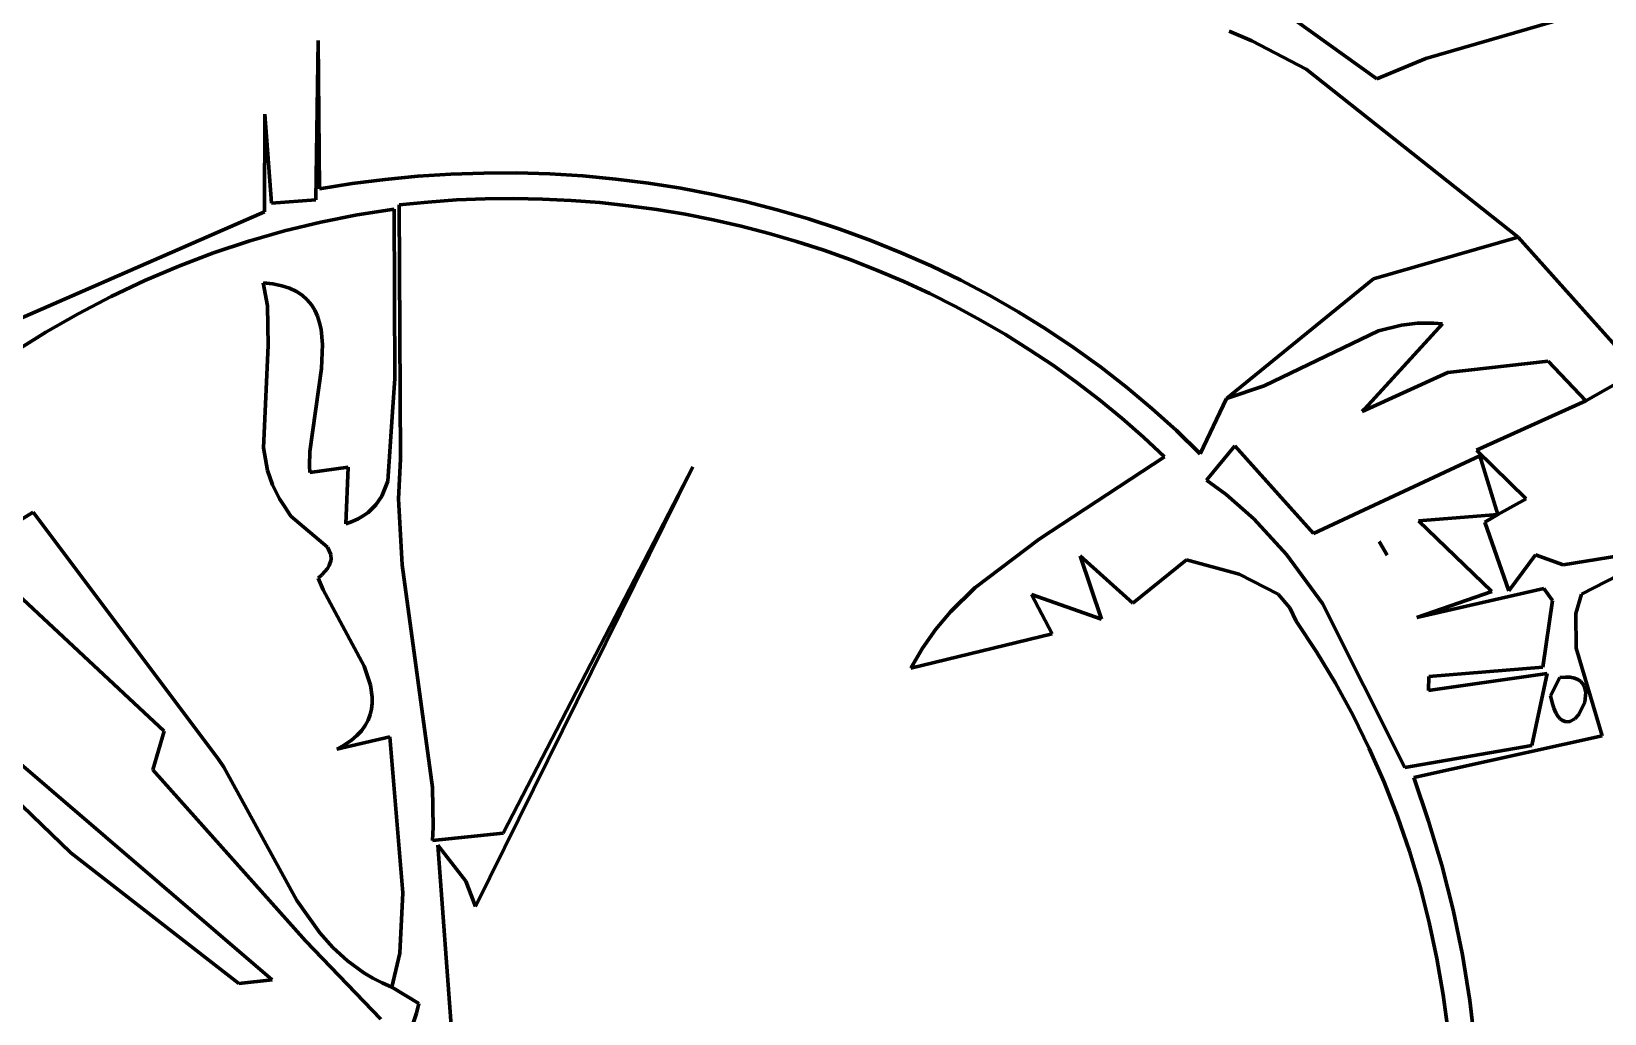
# Model space of a CAD drawing. Header units: millimetres. Extents: x 0 to 10.4, y 0 to 8.2.
# Drawn here: x 6.538 to 7.358, y 1.252 to 1.764 of the extents above; entities that cross this region are included whole.
import ezdxf

# ---------------------------------------------------------------- set-up
doc = ezdxf.new("R2010")
doc.units = ezdxf.units.MM
for name, color, linetype, lineweight in [('color#000000ff', 7, 'CONTINUOUS', 100), ('color#929292ff', 7, 'CONTINUOUS', 100), ('color#ffffffff', 7, 'CONTINUOUS', 100)]:
    doc.layers.add(name, color=color, linetype=linetype, lineweight=lineweight)

msp = doc.modelspace()

# ---------------------------------------------------------------- linework, layer by layer
at = {"layer": 'color#000000ff'}
for p, q in [((7.26494, 1.75004), (7.37067, 1.78073)), ((7.17422, 1.75929), (7.16234, 1.76435)), ((7.19699, 1.76983), (7.2395, 1.73945)), ((6.68616, 1.6764), (6.68735, 1.75944)), ((6.68735, 1.75944), (6.68805, 1.68208)), ((7.20259, 1.74439), (7.17422, 1.75929)), ((7.2395, 1.73945), (7.26494, 1.75004)), ((7.31322, 1.65697), (7.20259, 1.74439)), ((6.65938, 1.67013), (6.6594, 1.72103)), ((6.6594, 1.72103), (6.66297, 1.67465)), ((6.75655, 1.68977), (6.77376, 1.69033)), ((6.77376, 1.69033), (6.79097, 1.69035)), ((6.79097, 1.69035), (6.80817, 1.68984)), ((6.68805, 1.68208), (6.70509, 1.68482)), ((6.70509, 1.68482), (6.72219, 1.68702)), ((6.72219, 1.68702), (6.73935, 1.68867)), ((6.73935, 1.68867), (6.75655, 1.68977)), ((6.80817, 1.68984), (6.82534, 1.68878)), ((6.82534, 1.68878), (6.84246, 1.68718)), ((6.84246, 1.68718), (6.8595, 1.68505)), ((6.8595, 1.68505), (6.87647, 1.68238)), ((6.87647, 1.68238), (6.89333, 1.67918)), ((6.66297, 1.67465), (6.68616, 1.6764)), ((6.74448, 1.67521), (6.72957, 1.6737)), ((6.72957, 1.6737), (6.73018, 1.54124)), ((6.75942, 1.67627), (6.74448, 1.67521)), ((6.77439, 1.67688), (6.75942, 1.67627)), ((6.78937, 1.67705), (6.77439, 1.67688)), ((6.80434, 1.67677), (6.78937, 1.67705)), ((6.8193, 1.67605), (6.80434, 1.67677)), ((6.83423, 1.67489), (6.8193, 1.67605)), ((6.84911, 1.6733), (6.83423, 1.67489)), ((6.89333, 1.67918), (6.91007, 1.67544)), ((6.91007, 1.67544), (6.92667, 1.67117)), ((6.52191, 1.61013), (6.65938, 1.67013)), ((6.70771, 1.66855), (6.68865, 1.66475)), ((6.72695, 1.67154), (6.70771, 1.66855)), ((6.72724, 1.58316), (6.72695, 1.67154)), ((6.86394, 1.67126), (6.84911, 1.6733)), ((6.8787, 1.6688), (6.86394, 1.67126)), ((6.89337, 1.6659), (6.8787, 1.6688)), ((6.90796, 1.66257), (6.89337, 1.6659)), ((6.92667, 1.67117), (6.94311, 1.66637)), ((6.94311, 1.66637), (6.95939, 1.66103)), ((6.66979, 1.66016), (6.65115, 1.65479)), ((6.68865, 1.66475), (6.66979, 1.66016)), ((6.92243, 1.65882), (6.90796, 1.66257)), ((6.93678, 1.65464), (6.92243, 1.65882)), ((6.95939, 1.66103), (6.97547, 1.65517)), ((6.65115, 1.65479), (6.63276, 1.64866)), ((6.951, 1.65004), (6.93678, 1.65464)), ((6.96507, 1.64502), (6.951, 1.65004)), ((6.97547, 1.65517), (6.99135, 1.64878)), ((7.37581, 1.5871), (7.31322, 1.65697)), ((6.61464, 1.6418), (6.59682, 1.63422)), ((6.63276, 1.64866), (6.61464, 1.6418)), ((6.97899, 1.63957), (6.96507, 1.64502)), ((6.99135, 1.64878), (7.007, 1.64186)), ((7.007, 1.64186), (7.02241, 1.63441)), ((6.59682, 1.63422), (6.57931, 1.62594)), ((6.66082, 1.62102), (6.65856, 1.63301)), ((6.65856, 1.63301), (6.66374, 1.6325)), ((6.99272, 1.63372), (6.97899, 1.63957)), ((7.00628, 1.62744), (6.99272, 1.63372)), ((7.02241, 1.63441), (7.03757, 1.62644)), ((6.57931, 1.62594), (6.56215, 1.61698)), ((6.66374, 1.6325), (6.66835, 1.63158)), ((6.66835, 1.63158), (6.67242, 1.63028)), ((6.67242, 1.63028), (6.67596, 1.62861)), ((6.67596, 1.62861), (6.67902, 1.62661)), ((6.67902, 1.62661), (6.68163, 1.62429)), ((7.01963, 1.62076), (7.00628, 1.62744)), ((7.03757, 1.62644), (7.05244, 1.61795)), ((6.56215, 1.61698), (6.54535, 1.60736)), ((6.66118, 1.60048), (6.66082, 1.62102)), ((6.68163, 1.62429), (6.6838, 1.62167)), ((6.6838, 1.62167), (6.68558, 1.61878)), ((6.68558, 1.61878), (6.68698, 1.61564)), ((7.03277, 1.61366), (7.01963, 1.62076)), ((7.05244, 1.61795), (7.06702, 1.60893)), ((6.68698, 1.61564), (6.68805, 1.61226)), ((6.68805, 1.61226), (6.68881, 1.60868)), ((6.68881, 1.60868), (6.68951, 1.60099)), ((7.04569, 1.60616), (7.03277, 1.61366)), ((7.06702, 1.60893), (7.08129, 1.59939)), ((7.1806, 1.57939), (7.24035, 1.60805)), ((7.2736, 1.6117), (7.23293, 1.56717)), ((7.24035, 1.60805), (7.25229, 1.61101)), ((7.25229, 1.61101), (7.26057, 1.61201)), ((7.26057, 1.61201), (7.26917, 1.61206)), ((7.26917, 1.61206), (7.2736, 1.6117)), ((6.54535, 1.60736), (6.52894, 1.59708)), ((6.65875, 1.54702), (6.66118, 1.60048)), ((6.68951, 1.60099), (6.68896, 1.58846)), ((7.05836, 1.59824), (7.04569, 1.60616)), ((7.07079, 1.58993), (7.05836, 1.59824)), ((7.08129, 1.59939), (7.09523, 1.58932)), ((7.27646, 1.58639), (7.32877, 1.59226)), ((7.32877, 1.59226), (7.34843, 1.5716)), ((6.68896, 1.58846), (6.68292, 1.54523)), ((7.08295, 1.58121), (7.07079, 1.58993)), ((7.09523, 1.58932), (7.10882, 1.57874)), ((7.23181, 1.56595), (7.27646, 1.58639)), ((6.72609, 1.56575), (6.72724, 1.58316)), ((7.09483, 1.57209), (7.08295, 1.58121)), ((7.10882, 1.57874), (7.12205, 1.56764)), ((7.16096, 1.57272), (7.1806, 1.57939)), ((7.10643, 1.56258), (7.09483, 1.57209)), ((7.12205, 1.56764), (7.1349, 1.55602)), ((7.14735, 1.54388), (7.16096, 1.57272)), ((7.23293, 1.56717), (7.23181, 1.56595)), ((7.34843, 1.5716), (7.29141, 1.54581)), ((6.72369, 1.52965), (6.72609, 1.56575)), ((7.11771, 1.55266), (7.10643, 1.56258)), ((7.12869, 1.54236), (7.11771, 1.55266)), ((7.1349, 1.55602), (7.14735, 1.54388)), ((6.66089, 1.53531), (6.65875, 1.54702)), ((6.68292, 1.54523), (6.6827, 1.53765)), ((7.16535, 1.54811), (7.1506, 1.53029)), ((7.20638, 1.50235), (7.16535, 1.54811)), ((7.2931, 1.54286), (7.20638, 1.50235)), ((7.29141, 1.54581), (7.31732, 1.52054)), ((7.30253, 1.51235), (7.2931, 1.54286)), ((6.66349, 1.52775), (6.66089, 1.53531)), ((6.6827, 1.53765), (6.6829, 1.53414)), ((6.6829, 1.53414), (6.7029, 1.53691)), ((6.7029, 1.53691), (6.70169, 1.50744)), ((6.73018, 1.54124), (6.72916, 1.52048)), ((6.88273, 1.53721), (6.7694, 1.30792)), ((6.78371, 1.34614), (6.88273, 1.53721)), ((7.06327, 1.49937), (7.12869, 1.54236)), ((6.66721, 1.52042), (6.66349, 1.52775)), ((6.72053, 1.52195), (6.72369, 1.52965)), ((7.1506, 1.53029), (7.1609, 1.52267)), ((6.66955, 1.51686), (6.66721, 1.52042)), ((6.7174, 1.5174), (6.72053, 1.52195)), ((6.72916, 1.52048), (6.73106, 1.48615)), ((7.1609, 1.52267), (7.17522, 1.5101)), ((7.31732, 1.52054), (7.30253, 1.51235)), ((6.67309, 1.51146), (6.66955, 1.51686)), ((6.69211, 1.49529), (6.67309, 1.51146)), ((6.70506, 1.50865), (6.70811, 1.51006)), ((6.70811, 1.51006), (6.71085, 1.51165)), ((6.71085, 1.51165), (6.7133, 1.51341)), ((6.7133, 1.51341), (6.7174, 1.5174)), ((7.17522, 1.5101), (7.19237, 1.49149)), ((7.26118, 1.509), (7.30253, 1.51235)), ((7.30253, 1.51235), (7.29567, 1.50837)), ((6.70169, 1.50744), (6.70506, 1.50865)), ((7.29944, 1.47219), (7.26118, 1.509)), ((7.29567, 1.50837), (7.30819, 1.47244)), ((6.6939, 1.4915), (6.69211, 1.49529)), ((7.0298, 1.47406), (7.06327, 1.49937)), ((7.24057, 1.49829), (7.24474, 1.49119)), ((7.24474, 1.49119), (7.24057, 1.49829)), ((7.33663, 1.48602), (7.38287, 1.49366)), ((6.6921, 1.48422), (6.69304, 1.48579)), ((6.69304, 1.48579), (6.694, 1.48876)), ((6.694, 1.48876), (6.6939, 1.4915)), ((6.73106, 1.48615), (6.74686, 1.37)), ((7.11212, 1.46608), (7.0847, 1.49069)), ((7.0847, 1.49069), (7.09584, 1.45779)), ((7.14018, 1.48865), (7.11212, 1.46608)), ((7.16756, 1.48114), (7.14018, 1.48865)), ((7.19237, 1.49149), (7.21108, 1.46583)), ((7.30819, 1.47244), (7.32216, 1.49134)), ((7.32216, 1.49134), (7.33663, 1.48602)), ((6.68726, 1.47905), (6.68924, 1.48085)), ((6.68995, 1.473), (6.68726, 1.47905)), ((6.68924, 1.48085), (6.69084, 1.48257)), ((6.69084, 1.48257), (6.6921, 1.48422)), ((7.18797, 1.47071), (7.16756, 1.48114)), ((7.37233, 1.4842), (7.34623, 1.47081)), ((6.71128, 1.43331), (6.68995, 1.473)), ((7.01712, 1.46157), (7.0298, 1.47406)), ((7.09584, 1.45779), (7.05928, 1.47062)), ((7.05928, 1.47062), (7.07012, 1.45018)), ((7.19397, 1.46361), (7.18797, 1.47071)), ((7.3266, 1.47366), (7.26034, 1.45861)), ((7.26034, 1.45861), (7.29944, 1.47219)), ((7.33101, 1.46746), (7.3266, 1.47366)), ((7.34623, 1.47081), (7.34319, 1.46062)), ((7.00944, 1.45249), (7.01712, 1.46157)), ((7.19728, 1.45673), (7.19397, 1.46361)), ((7.21108, 1.46583), (7.25404, 1.38048)), ((7.32596, 1.43272), (7.33101, 1.46746)), ((7.34319, 1.46062), (7.34339, 1.44263)), ((7.00248, 1.44271), (7.00944, 1.45249)), ((7.20792, 1.4408), (7.19728, 1.45673)), ((7.07012, 1.45018), (6.99635, 1.43215)), ((6.99635, 1.43215), (7.00248, 1.44271)), ((7.21784, 1.42441), (7.20792, 1.4408)), ((7.34339, 1.44263), (7.35696, 1.397)), ((6.71451, 1.42342), (6.71128, 1.43331)), ((7.26638, 1.42052), (7.26649, 1.42792)), ((7.26649, 1.42792), (7.32596, 1.43272)), ((7.3282, 1.42934), (7.26978, 1.42101)), ((7.32024, 1.39181), (7.3282, 1.42934)), ((7.33782, 1.42756), (7.33492, 1.4273)), ((7.34032, 1.42747), (7.33782, 1.42756)), ((6.71543, 1.41705), (6.71451, 1.42342)), ((7.22704, 1.4076), (7.21784, 1.42441)), ((7.26978, 1.42101), (7.26638, 1.42052)), ((7.33492, 1.4273), (7.33008, 1.41784)), ((7.34245, 1.42705), (7.34032, 1.42747)), ((7.34422, 1.42634), (7.34245, 1.42705)), ((7.34566, 1.42538), (7.34422, 1.42634)), ((7.34678, 1.4242), (7.34566, 1.42538)), ((7.3476, 1.42284), (7.34678, 1.4242)), ((7.34843, 1.4197), (7.3476, 1.42284)), ((7.34794, 1.4145), (7.34843, 1.4197)), ((6.71511, 1.41091), (6.71544, 1.41395)), ((6.71544, 1.41395), (6.71543, 1.41705)), ((7.33008, 1.41784), (7.33085, 1.41431)), ((7.33085, 1.41431), (7.33175, 1.41137)), ((7.33175, 1.41137), (7.33277, 1.40899)), ((7.34486, 1.40812), (7.34794, 1.4145)), ((6.7118, 1.4023), (6.71332, 1.40508)), ((6.71332, 1.40508), (6.71441, 1.40796)), ((6.71441, 1.40796), (6.71511, 1.41091)), ((7.2355, 1.39039), (7.22704, 1.4076)), ((7.33277, 1.40899), (7.33388, 1.40714)), ((7.33388, 1.40714), (7.33506, 1.40577)), ((7.33506, 1.40577), (7.3363, 1.40485)), ((7.3363, 1.40485), (7.33757, 1.40435)), ((7.33757, 1.40435), (7.33886, 1.40424)), ((7.33886, 1.40424), (7.34015, 1.40446)), ((7.34015, 1.40446), (7.34263, 1.40581)), ((7.34263, 1.40581), (7.34486, 1.40812)), ((6.7247, 1.39641), (6.69697, 1.39)), ((6.70447, 1.39457), (6.70741, 1.39703)), ((6.70741, 1.39703), (6.70984, 1.39961)), ((6.70984, 1.39961), (6.7118, 1.4023)), ((6.73154, 1.3151), (6.7247, 1.39641)), ((7.35696, 1.397), (7.25867, 1.37513)), ((6.69697, 1.39), (6.701, 1.39222)), ((6.701, 1.39222), (6.70447, 1.39457)), ((7.24323, 1.37283), (7.2355, 1.39039)), ((7.25404, 1.38048), (7.32024, 1.39181)), ((7.25023, 1.35495), (7.24323, 1.37283)), ((7.25867, 1.37513), (7.26644, 1.3525)), ((6.74686, 1.37), (6.74721, 1.34928)), ((7.25649, 1.33677), (7.25023, 1.35495)), ((6.74721, 1.34928), (6.74695, 1.34234)), ((6.74695, 1.34234), (6.78371, 1.34614)), ((7.26644, 1.3525), (7.27329, 1.32952)), ((6.76434, 1.32112), (6.74975, 1.33995)), ((6.74975, 1.33995), (6.7569, 1.24369)), ((7.26201, 1.31834), (7.25649, 1.33677)), ((7.27329, 1.32952), (7.27918, 1.30622)), ((6.7671, 1.31381), (6.76434, 1.32112)), ((6.72989, 1.28367), (6.73154, 1.3151)), ((6.7694, 1.30792), (6.7671, 1.31381)), ((7.26678, 1.29969), (7.26201, 1.31834)), ((7.27918, 1.30622), (7.28408, 1.28268)), ((7.2708, 1.28086), (7.26678, 1.29969)), ((6.72575, 1.26585), (6.72989, 1.28367)), ((7.27408, 1.26187), (7.2708, 1.28086)), ((7.28408, 1.28268), (7.28794, 1.25894)), ((6.73985, 1.25743), (6.72575, 1.26585)), ((6.73865, 1.25237), (6.73985, 1.25743)), ((7.2766, 1.24276), (7.27408, 1.26187)), ((7.28794, 1.25894), (7.29074, 1.23506)), ((6.73217, 1.23285), (6.73865, 1.25237))]:
    msp.add_line(p, q, dxfattribs=at)
at = {"layer": 'color#929292ff'}
for p, q in [((7.23761, 1.63517), (7.31322, 1.65697)), ((7.31322, 1.65697), (7.37581, 1.5871)), ((7.16096, 1.57272), (7.23761, 1.63517)), ((7.24035, 1.60805), (7.1806, 1.57939)), ((7.23293, 1.56717), (7.2736, 1.6117)), ((7.25229, 1.61101), (7.24035, 1.60805)), ((7.26057, 1.61201), (7.25229, 1.61101)), ((7.26917, 1.61206), (7.26057, 1.61201)), ((7.2736, 1.6117), (7.26917, 1.61206)), ((7.32877, 1.59226), (7.27646, 1.58639)), ((7.34843, 1.5716), (7.32877, 1.59226)), ((7.27646, 1.58639), (7.23181, 1.56595)), ((7.37581, 1.5871), (7.34843, 1.5716)), ((7.1806, 1.57939), (7.16096, 1.57272)), ((7.23181, 1.56595), (7.23293, 1.56717)), ((6.5062, 1.49341), (6.53861, 1.51345)), ((6.53861, 1.51345), (6.63523, 1.38494)), ((6.60695, 1.39937), (6.5062, 1.49341)), ((6.55828, 1.33593), (6.44351, 1.44659)), ((6.48132, 1.42579), (6.66335, 1.26966)), ((6.60099, 1.37927), (6.60695, 1.39937)), ((6.68076, 1.29009), (6.60099, 1.37927)), ((6.63523, 1.38494), (6.63813, 1.38065)), ((6.63813, 1.38065), (6.67613, 1.31107)), ((6.646, 1.26773), (6.55828, 1.33593)), ((6.67613, 1.31107), (6.68813, 1.29417)), ((6.72006, 1.24925), (6.68076, 1.29009)), ((6.68813, 1.29417), (6.69502, 1.28653)), ((6.69502, 1.28653), (6.70265, 1.27957)), ((6.70265, 1.27957), (6.71115, 1.2734)), ((6.71115, 1.2734), (6.71575, 1.27064)), ((6.66335, 1.26966), (6.646, 1.26773)), ((6.71575, 1.27064), (6.72061, 1.26812)), ((6.72061, 1.26812), (6.72575, 1.26585)), ((6.72575, 1.26585), (6.73985, 1.25743)), ((6.73985, 1.25743), (6.73865, 1.25237)), ((6.73865, 1.25237), (6.73217, 1.23285))]:
    msp.add_line(p, q, dxfattribs=at)
at = {"layer": 'color#ffffffff'}
for p, q in [((7.37067, 1.78073), (7.26494, 1.75004)), ((7.16234, 1.76435), (7.17422, 1.75929)), ((7.2395, 1.73945), (7.19699, 1.76983)), ((6.68735, 1.75944), (6.68616, 1.6764)), ((6.68805, 1.68208), (6.68735, 1.75944)), ((7.17422, 1.75929), (7.20259, 1.74439)), ((7.26494, 1.75004), (7.2395, 1.73945)), ((7.20259, 1.74439), (7.31322, 1.65697)), ((6.6594, 1.72103), (6.65938, 1.67013)), ((6.66297, 1.67465), (6.6594, 1.72103)), ((6.77376, 1.69033), (6.75655, 1.68977)), ((6.79097, 1.69035), (6.77376, 1.69033)), ((6.80817, 1.68984), (6.79097, 1.69035)), ((6.70509, 1.68482), (6.68805, 1.68208)), ((6.72219, 1.68702), (6.70509, 1.68482)), ((6.73935, 1.68867), (6.72219, 1.68702)), ((6.75655, 1.68977), (6.73935, 1.68867)), ((6.82534, 1.68878), (6.80817, 1.68984)), ((6.84246, 1.68718), (6.82534, 1.68878)), ((6.8595, 1.68505), (6.84246, 1.68718)), ((6.87647, 1.68238), (6.8595, 1.68505)), ((6.89333, 1.67918), (6.87647, 1.68238)), ((6.68616, 1.6764), (6.66297, 1.67465)), ((6.72957, 1.6737), (6.74448, 1.67521)), ((6.73018, 1.54124), (6.72957, 1.6737)), ((6.74448, 1.67521), (6.75942, 1.67627)), ((6.75942, 1.67627), (6.77439, 1.67688)), ((6.77439, 1.67688), (6.78937, 1.67705)), ((6.78937, 1.67705), (6.80434, 1.67677)), ((6.80434, 1.67677), (6.8193, 1.67605)), ((6.8193, 1.67605), (6.83423, 1.67489)), ((6.83423, 1.67489), (6.84911, 1.6733)), ((6.91007, 1.67544), (6.89333, 1.67918)), ((6.92667, 1.67117), (6.91007, 1.67544)), ((6.65938, 1.67013), (6.52191, 1.61013)), ((6.68865, 1.66475), (6.70771, 1.66855)), ((6.70771, 1.66855), (6.72695, 1.67154)), ((6.72695, 1.67154), (6.72724, 1.58316)), ((6.84911, 1.6733), (6.86394, 1.67126)), ((6.86394, 1.67126), (6.8787, 1.6688)), ((6.8787, 1.6688), (6.89337, 1.6659)), ((6.89337, 1.6659), (6.90796, 1.66257)), ((6.94311, 1.66637), (6.92667, 1.67117)), ((6.95939, 1.66103), (6.94311, 1.66637)), ((6.65115, 1.65479), (6.66979, 1.66016)), ((6.66979, 1.66016), (6.68865, 1.66475)), ((6.90796, 1.66257), (6.92243, 1.65882)), ((6.92243, 1.65882), (6.93678, 1.65464)), ((6.97547, 1.65517), (6.95939, 1.66103)), ((6.63276, 1.64866), (6.65115, 1.65479)), ((6.93678, 1.65464), (6.951, 1.65004)), ((6.951, 1.65004), (6.96507, 1.64502)), ((6.99135, 1.64878), (6.97547, 1.65517)), ((7.31322, 1.65697), (7.23761, 1.63517)), ((6.59682, 1.63422), (6.61464, 1.6418)), ((6.61464, 1.6418), (6.63276, 1.64866)), ((6.96507, 1.64502), (6.97899, 1.63957)), ((7.007, 1.64186), (6.99135, 1.64878)), ((7.02241, 1.63441), (7.007, 1.64186)), ((6.57931, 1.62594), (6.59682, 1.63422)), ((6.66374, 1.6325), (6.65856, 1.63301)), ((6.65856, 1.63301), (6.66082, 1.62102)), ((6.97899, 1.63957), (6.99272, 1.63372)), ((6.99272, 1.63372), (7.00628, 1.62744)), ((7.03757, 1.62644), (7.02241, 1.63441)), ((7.23761, 1.63517), (7.16096, 1.57272)), ((6.56215, 1.61698), (6.57931, 1.62594)), ((6.66835, 1.63158), (6.66374, 1.6325)), ((6.67242, 1.63028), (6.66835, 1.63158)), ((6.67596, 1.62861), (6.67242, 1.63028)), ((6.67902, 1.62661), (6.67596, 1.62861)), ((6.68163, 1.62429), (6.67902, 1.62661)), ((7.00628, 1.62744), (7.01963, 1.62076)), ((7.05244, 1.61795), (7.03757, 1.62644)), ((6.54535, 1.60736), (6.56215, 1.61698)), ((6.66082, 1.62102), (6.66118, 1.60048)), ((6.6838, 1.62167), (6.68163, 1.62429)), ((6.68558, 1.61878), (6.6838, 1.62167)), ((6.68698, 1.61564), (6.68558, 1.61878)), ((7.01963, 1.62076), (7.03277, 1.61366)), ((7.06702, 1.60893), (7.05244, 1.61795)), ((6.68805, 1.61226), (6.68698, 1.61564)), ((6.68881, 1.60868), (6.68805, 1.61226)), ((6.68951, 1.60099), (6.68881, 1.60868)), ((7.03277, 1.61366), (7.04569, 1.60616)), ((7.08129, 1.59939), (7.06702, 1.60893)), ((6.52894, 1.59708), (6.54535, 1.60736)), ((6.66118, 1.60048), (6.65875, 1.54702)), ((6.68896, 1.58846), (6.68951, 1.60099)), ((7.04569, 1.60616), (7.05836, 1.59824)), ((7.05836, 1.59824), (7.07079, 1.58993)), ((7.09523, 1.58932), (7.08129, 1.59939)), ((6.68292, 1.54523), (6.68896, 1.58846)), ((7.07079, 1.58993), (7.08295, 1.58121)), ((7.10882, 1.57874), (7.09523, 1.58932)), ((7.34843, 1.5716), (7.37581, 1.5871)), ((6.72724, 1.58316), (6.72609, 1.56575)), ((7.08295, 1.58121), (7.09483, 1.57209)), ((7.12205, 1.56764), (7.10882, 1.57874)), ((7.09483, 1.57209), (7.10643, 1.56258)), ((7.1349, 1.55602), (7.12205, 1.56764)), ((7.16096, 1.57272), (7.14735, 1.54388)), ((7.29141, 1.54581), (7.34843, 1.5716)), ((6.72609, 1.56575), (6.72369, 1.52965)), ((7.10643, 1.56258), (7.11771, 1.55266)), ((7.11771, 1.55266), (7.12869, 1.54236)), ((7.14735, 1.54388), (7.1349, 1.55602)), ((6.65875, 1.54702), (6.66089, 1.53531)), ((6.6827, 1.53765), (6.68292, 1.54523)), ((7.1506, 1.53029), (7.16535, 1.54811)), ((7.16535, 1.54811), (7.20638, 1.50235)), ((7.20638, 1.50235), (7.2931, 1.54286)), ((7.31732, 1.52054), (7.29141, 1.54581)), ((7.2931, 1.54286), (7.30253, 1.51235)), ((6.66089, 1.53531), (6.66349, 1.52775)), ((6.6829, 1.53414), (6.6827, 1.53765)), ((6.7029, 1.53691), (6.6829, 1.53414)), ((6.70169, 1.50744), (6.7029, 1.53691)), ((6.72916, 1.52048), (6.73018, 1.54124)), ((6.7694, 1.30792), (6.88273, 1.53721)), ((6.88273, 1.53721), (6.78371, 1.34614)), ((7.12869, 1.54236), (7.06327, 1.49937)), ((6.66349, 1.52775), (6.66721, 1.52042)), ((6.72369, 1.52965), (6.72053, 1.52195)), ((7.1609, 1.52267), (7.1506, 1.53029)), ((6.66721, 1.52042), (6.66955, 1.51686)), ((6.72053, 1.52195), (6.7174, 1.5174)), ((6.73106, 1.48615), (6.72916, 1.52048)), ((7.17522, 1.5101), (7.1609, 1.52267)), ((7.30253, 1.51235), (7.31732, 1.52054)), ((6.53861, 1.51345), (6.5062, 1.49341)), ((6.63523, 1.38494), (6.53861, 1.51345)), ((6.66955, 1.51686), (6.67309, 1.51146)), ((6.67309, 1.51146), (6.69211, 1.49529)), ((6.70811, 1.51006), (6.70506, 1.50865)), ((6.71085, 1.51165), (6.70811, 1.51006)), ((6.7133, 1.51341), (6.71085, 1.51165)), ((6.7174, 1.5174), (6.7133, 1.51341)), ((7.19237, 1.49149), (7.17522, 1.5101)), ((7.30253, 1.51235), (7.26118, 1.509)), ((7.29567, 1.50837), (7.30253, 1.51235)), ((6.70506, 1.50865), (6.70169, 1.50744)), ((7.26118, 1.509), (7.29944, 1.47219)), ((7.30819, 1.47244), (7.29567, 1.50837)), ((6.5062, 1.49341), (6.60695, 1.39937)), ((6.69211, 1.49529), (6.6939, 1.4915)), ((7.06327, 1.49937), (7.0298, 1.47406)), ((7.24057, 1.49829), (7.24474, 1.49119)), ((7.24474, 1.49119), (7.24057, 1.49829)), ((7.38287, 1.49366), (7.33663, 1.48602)), ((6.69304, 1.48579), (6.6921, 1.48422)), ((6.694, 1.48876), (6.69304, 1.48579)), ((6.6939, 1.4915), (6.694, 1.48876)), ((6.74686, 1.37), (6.73106, 1.48615)), ((7.09584, 1.45779), (7.0847, 1.49069)), ((7.0847, 1.49069), (7.11212, 1.46608)), ((7.11212, 1.46608), (7.14018, 1.48865)), ((7.14018, 1.48865), (7.16756, 1.48114)), ((7.21108, 1.46583), (7.19237, 1.49149)), ((7.32216, 1.49134), (7.30819, 1.47244)), ((7.33663, 1.48602), (7.32216, 1.49134)), ((6.68924, 1.48085), (6.68726, 1.47905)), ((6.68726, 1.47905), (6.68995, 1.473)), ((6.69084, 1.48257), (6.68924, 1.48085)), ((6.6921, 1.48422), (6.69084, 1.48257)), ((7.16756, 1.48114), (7.18797, 1.47071)), ((7.34623, 1.47081), (7.37233, 1.4842)), ((6.68995, 1.473), (6.71128, 1.43331)), ((7.0298, 1.47406), (7.01712, 1.46157)), ((7.07012, 1.45018), (7.05928, 1.47062)), ((7.05928, 1.47062), (7.09584, 1.45779)), ((7.18797, 1.47071), (7.19397, 1.46361)), ((7.26034, 1.45861), (7.3266, 1.47366)), ((7.29944, 1.47219), (7.26034, 1.45861)), ((7.3266, 1.47366), (7.33101, 1.46746)), ((7.34319, 1.46062), (7.34623, 1.47081)), ((7.01712, 1.46157), (7.00944, 1.45249)), ((7.19397, 1.46361), (7.19728, 1.45673)), ((7.25404, 1.38048), (7.21108, 1.46583)), ((7.33101, 1.46746), (7.32596, 1.43272)), ((7.34339, 1.44263), (7.34319, 1.46062)), ((7.00944, 1.45249), (7.00248, 1.44271)), ((7.19728, 1.45673), (7.20792, 1.4408)), ((6.44351, 1.44659), (6.55828, 1.33593)), ((6.99635, 1.43215), (7.07012, 1.45018)), ((7.00248, 1.44271), (6.99635, 1.43215)), ((7.20792, 1.4408), (7.21784, 1.42441)), ((7.35696, 1.397), (7.34339, 1.44263)), ((6.71128, 1.43331), (6.71451, 1.42342)), ((7.26649, 1.42792), (7.26638, 1.42052)), ((7.32596, 1.43272), (7.26649, 1.42792)), ((7.26978, 1.42101), (7.3282, 1.42934)), ((7.3282, 1.42934), (7.32024, 1.39181)), ((7.33492, 1.4273), (7.33782, 1.42756)), ((7.33782, 1.42756), (7.34032, 1.42747)), ((6.66335, 1.26966), (6.48132, 1.42579)), ((6.71451, 1.42342), (6.71543, 1.41705)), ((7.21784, 1.42441), (7.22704, 1.4076)), ((7.26638, 1.42052), (7.26978, 1.42101)), ((7.33008, 1.41784), (7.33492, 1.4273)), ((7.34032, 1.42747), (7.34245, 1.42705)), ((7.34245, 1.42705), (7.34422, 1.42634)), ((7.34422, 1.42634), (7.34566, 1.42538)), ((7.34566, 1.42538), (7.34678, 1.4242)), ((7.34678, 1.4242), (7.3476, 1.42284)), ((7.3476, 1.42284), (7.34843, 1.4197)), ((7.34843, 1.4197), (7.34794, 1.4145)), ((6.71544, 1.41395), (6.71511, 1.41091)), ((6.71543, 1.41705), (6.71544, 1.41395)), ((7.33085, 1.41431), (7.33008, 1.41784)), ((7.33175, 1.41137), (7.33085, 1.41431)), ((7.33277, 1.40899), (7.33175, 1.41137)), ((7.34794, 1.4145), (7.34486, 1.40812)), ((6.71332, 1.40508), (6.7118, 1.4023)), ((6.71441, 1.40796), (6.71332, 1.40508)), ((6.71511, 1.41091), (6.71441, 1.40796)), ((7.22704, 1.4076), (7.2355, 1.39039)), ((7.33388, 1.40714), (7.33277, 1.40899)), ((7.33506, 1.40577), (7.33388, 1.40714)), ((7.3363, 1.40485), (7.33506, 1.40577)), ((7.33757, 1.40435), (7.3363, 1.40485)), ((7.33886, 1.40424), (7.33757, 1.40435)), ((7.34015, 1.40446), (7.33886, 1.40424)), ((7.34263, 1.40581), (7.34015, 1.40446)), ((7.34486, 1.40812), (7.34263, 1.40581)), ((6.60695, 1.39937), (6.60099, 1.37927)), ((6.69697, 1.39), (6.7247, 1.39641)), ((6.70741, 1.39703), (6.70447, 1.39457)), ((6.70984, 1.39961), (6.70741, 1.39703)), ((6.7118, 1.4023), (6.70984, 1.39961)), ((6.7247, 1.39641), (6.73154, 1.3151)), ((7.25867, 1.37513), (7.35696, 1.397)), ((6.701, 1.39222), (6.69697, 1.39)), ((6.70447, 1.39457), (6.701, 1.39222)), ((7.2355, 1.39039), (7.24323, 1.37283)), ((7.32024, 1.39181), (7.25404, 1.38048)), ((6.60099, 1.37927), (6.68076, 1.29009)), ((6.63813, 1.38065), (6.63523, 1.38494)), ((6.67613, 1.31107), (6.63813, 1.38065)), ((7.24323, 1.37283), (7.25023, 1.35495)), ((7.26644, 1.3525), (7.25867, 1.37513)), ((6.74721, 1.34928), (6.74686, 1.37)), ((7.25023, 1.35495), (7.25649, 1.33677)), ((6.74695, 1.34234), (6.74721, 1.34928)), ((6.78371, 1.34614), (6.74695, 1.34234)), ((7.27329, 1.32952), (7.26644, 1.3525)), ((6.7569, 1.24369), (6.74975, 1.33995)), ((6.74975, 1.33995), (6.76434, 1.32112)), ((6.55828, 1.33593), (6.646, 1.26773)), ((7.25649, 1.33677), (7.26201, 1.31834)), ((7.27918, 1.30622), (7.27329, 1.32952)), ((6.76434, 1.32112), (6.7671, 1.31381)), ((6.73154, 1.3151), (6.72989, 1.28367)), ((6.7671, 1.31381), (6.7694, 1.30792)), ((7.26201, 1.31834), (7.26678, 1.29969)), ((6.68813, 1.29417), (6.67613, 1.31107)), ((7.28408, 1.28268), (7.27918, 1.30622)), ((7.26678, 1.29969), (7.2708, 1.28086)), ((6.68076, 1.29009), (6.72006, 1.24925)), ((6.69502, 1.28653), (6.68813, 1.29417)), ((6.70265, 1.27957), (6.69502, 1.28653)), ((6.72989, 1.28367), (6.72575, 1.26585)), ((7.2708, 1.28086), (7.27408, 1.26187)), ((7.28794, 1.25894), (7.28408, 1.28268)), ((6.71115, 1.2734), (6.70265, 1.27957)), ((6.71575, 1.27064), (6.71115, 1.2734)), ((6.646, 1.26773), (6.66335, 1.26966)), ((6.72061, 1.26812), (6.71575, 1.27064)), ((6.72575, 1.26585), (6.72061, 1.26812)), ((7.27408, 1.26187), (7.2766, 1.24276)), ((7.29074, 1.23506), (7.28794, 1.25894))]:
    msp.add_line(p, q, dxfattribs=at)

doc.saveas('drawing.dxf')
